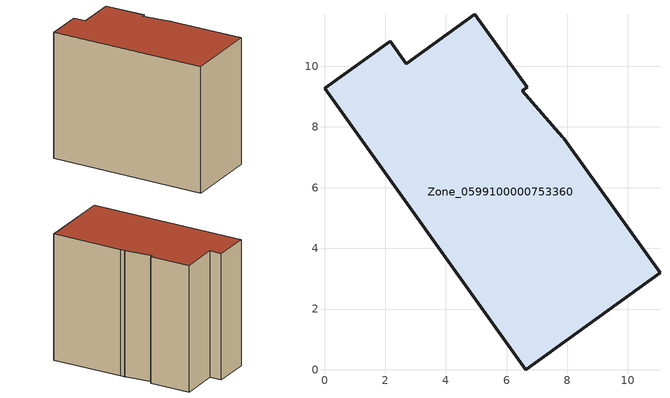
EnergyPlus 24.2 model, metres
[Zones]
Zone_0599100000753360
 floor ground (C_G): 7.84,7.69 7.88,7.63 8.05,7.39 11.06,3.19 6.63,0 0,9.27 2.17,10.82 2.69,10.09 4.96,11.71 6.68,9.3 6.52,9.19 z0
 wall outside (C_F): 2.69,10.09 2.17,10.82 0,9.27 6.63,0 11.06,3.19 8.05,7.39 7.88,7.63 7.84,7.69 6.52,9.19 6.68,9.3 4.96,11.71 2.69,10.09 z0:9.32
 roof outside (C_R): 11.06,3.19 8.05,7.39 7.88,7.63 7.84,7.69 6.52,9.19 6.68,9.3 4.96,11.71 2.69,10.09 2.17,10.82 0,9.27 6.63,0 z9.32
[BUILDING]
Pand.0599100000753360: North Axis=0; Terrain=City; Loads Convergence Tolerance Value=0.04; Temperature Convergence Tolerance Value=0.4; Solar Distribution=FullExterior; Maximum Number of Warmup Days=25; Minimum Number of Warmup Days=1
[Site:Location]
Rotterdam.The.Hague.AP_ZH_NLD Design_Conditions: Latitude=51.96; Longitude=4.45; Time Zone=1; Elevation=-4.5
[SITE:GROUNDTEMPERATURE:BUILDINGSURFACE]
18, 18, 18, 18, 18, 18, 18, 18, 18, 18, 18, 18
[MATERIAL] Thermal Absorptance=0.9; Solar Absorptance=0.7; Visible Absorptance=0.7
Name | Roughness | Thickness | Conductivity | Density | Specific Heat
G.TC.2006-2014 | MediumSmooth | 0.15 | 0.06 | 540 | 1210
F.TC.2006-2014 | Rough | 0.3 | 0.12 | 1920 | 840
R.TC.2006-2014 | MediumRough | 0.2 | 0.08 | 1500 | 1000
[CONSTRUCTION]
C_G: G.TC.2006-2014
C_F: F.TC.2006-2014
C_R: R.TC.2006-2014
[ZONE]
Zone_0599100000753360: Type=1; Multiplier=1; Ceiling Height=Autocalculate; Volume=Autocalculate; Floor Area=autocalculate; Part of Total Floor Area=Yes
[ZONEINFILTRATION:DESIGNFLOWRATE]
Infil_Zone_0599100000753360: Zone or ZoneList or Space or SpaceList=Zone_0599100000753360; Schedule=AlwaysOn; Design Flow Rate Calculation Method=Flow/Area; Flow Rate per Floor Area=0.0015; Constant Term Coefficient=1; Temperature Term Coefficient=0; Velocity Term Coefficient=0; Velocity Squared Term Coefficient=0
[HVACTEMPLATE:ZONE:IDEALLOADSAIRSYSTEM]
Zone_0599100000753360: Maximum Heating Supply Air Temperature=50; Minimum Cooling Supply Air Temperature=13; Maximum Heating Supply Air Humidity Ratio=0.0156; Minimum Cooling Supply Air Humidity Ratio=0.0077; Heating Limit=NoLimit; Cooling Limit=NoLimit; Dehumidification Control Type=ConstantSensibleHeatRatio; Cooling Sensible Heat Ratio=0.7; Dehumidification Setpoint=60; Humidification Control Type=None; Humidification Setpoint=30; Outdoor Air Method=None; Outdoor Air Flow Rate per Person=0.00944; Outdoor Air Flow Rate per Zone Floor Area=0; Outdoor Air Flow Rate per Zone=0; Demand Controlled Ventilation Type=None; Outdoor Air Economizer Type=NoEconomizer; Heat Recovery Type=None; Sensible Heat Recovery Effectiveness=0.7; Latent Heat Recovery Effectiveness=0.65
[ZONECONTROL:THERMOSTAT]
ThermostatControl_Zone_0599100000753360: Zone or ZoneList=Zone_0599100000753360; Control Type Schedule=DualSetpointControlType; Control 1=Thermostat_Zone_0599100000753360; Temperature Difference Between Cutout And Setpoint=0
[THERMOSTATSETPOINT:DUALSETPOINT]
Thermostat_Zone_0599100000753360: Heating Setpoint Temperature Schedule=HeatingSetpoint_Zone_0599100000753360; Cooling Setpoint Temperature Schedule=CoolingSetpoint_Zone_0599100000753360
[SCHEDULE:COMPACT]
HeatingSetpoint_Zone_0599100000753360: Through: 12/31, For: AllDays, Until: 24:00, 21
CoolingSetpoint_Zone_0599100000753360: Through: 12/31, For: AllDays, Until: 24:00, 24
DualSetpointControlType: Through: 12/31, For: AllDays, Until: 24:00, 4
AlwaysOn: Through: 12/31, For: AllDays, Until: 24:00, 1
